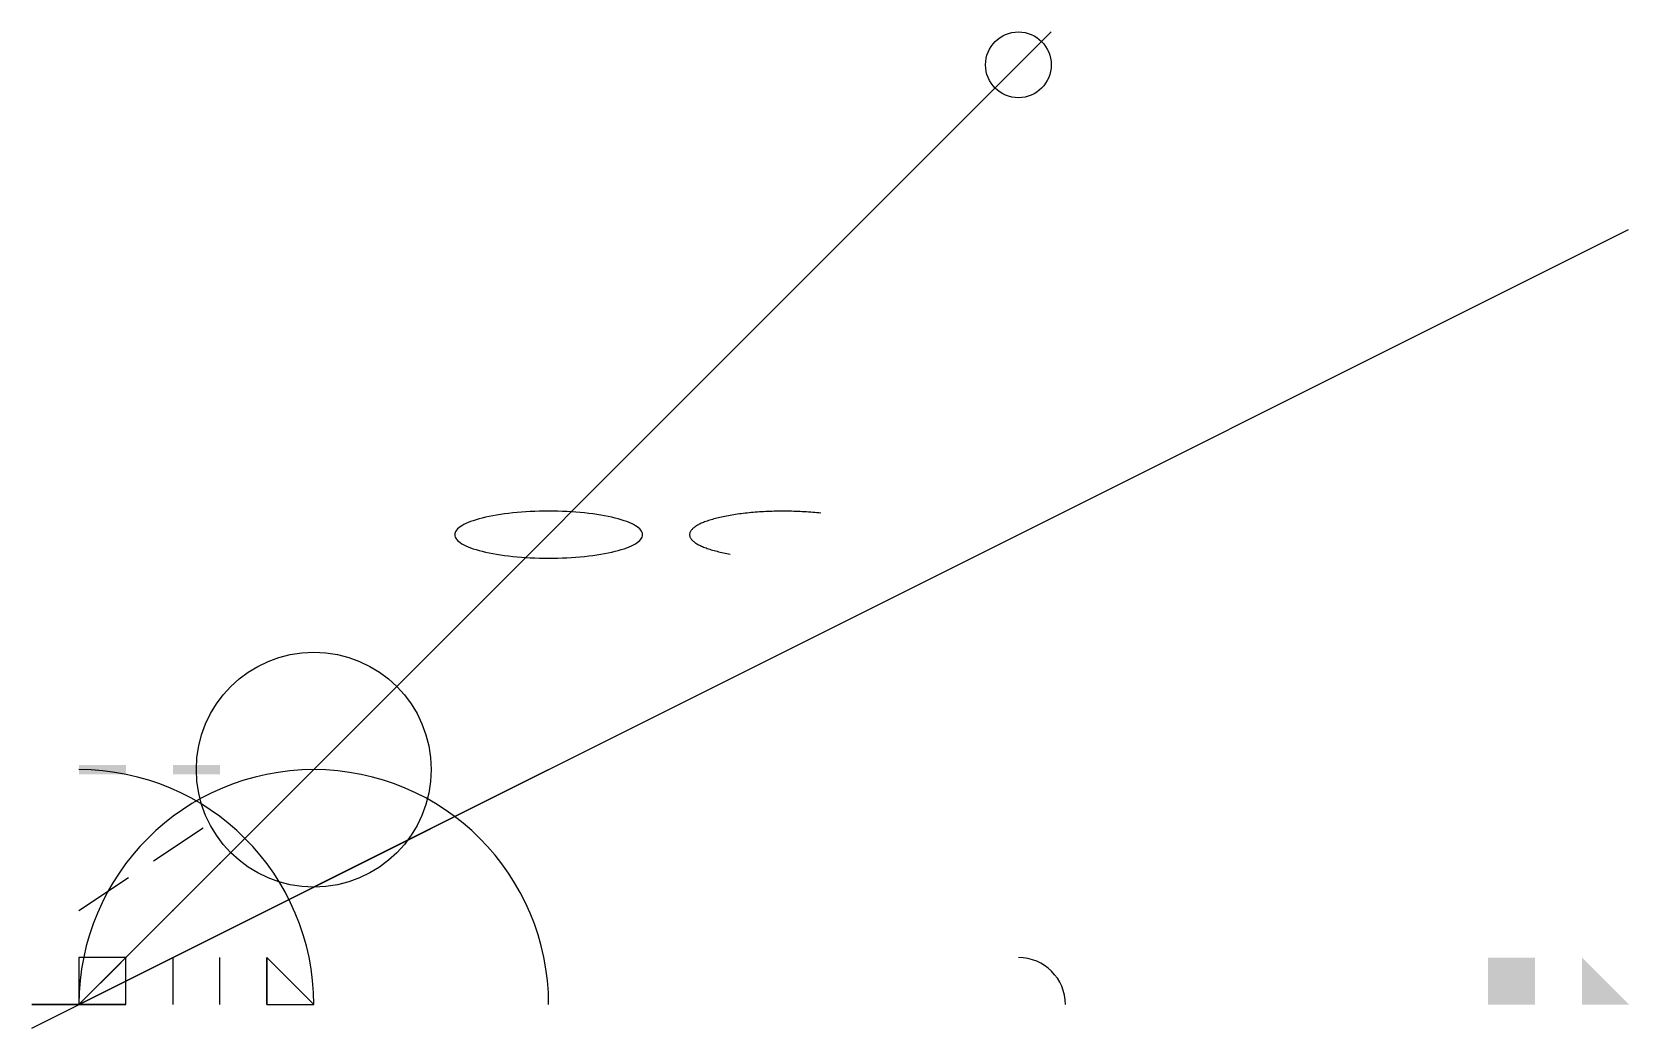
# Model space of a CAD drawing. Extents: x -10 to 330, y -5 to 207.
import ezdxf

# ---------------------------------------------------------------- set-up
doc = ezdxf.new("R2010")
doc.units = 0
doc.linetypes.add('DASHED', pattern=[19.05, 12.7, -6.35])
doc.layers.get('0').update_dxf_attribs({"linetype": 'CONTINUOUS'})
doc.layers.add('WALLS', color=3, linetype='CONTINUOUS')

msp = doc.modelspace()

# ---------------------------------------------------------------- linework, layer by layer
at = {"color": 1}
msp.add_line((0, 0), (207.0003, 207.0003), dxfattribs=at)
for p, q in [((-9.99995, -4.99998), (329.90582, 164.95291)), ((0, 0), (100, 50))]:
    msp.add_line(p, q)
at = {"color": 30, "linetype": 'DASHED'}
msp.add_line((0, 20), (30, 40), dxfattribs=at)
at = {"color": 1, "linetype": 'DASHED'}
msp.add_line((0, 0, 5), (10, 10, 5), dxfattribs=at)
at = {"extrusion": (0, 1, 0)}
msp.add_line((40, 0), (40, 10), dxfattribs=at)
for points in [[(120, 100, 0), (119.976, 100.245, 0), (119.904, 100.49, 0), (119.784, 100.734, 0), (119.616, 100.975, 0), (119.401, 101.215, 0), (119.139, 101.451, 0), (118.831, 101.684, 0), (118.478, 101.913, 0), (118.08, 102.138, 0), (117.638, 102.357, 0), (117.155, 102.571, 0), (116.629, 102.778, 0), (116.064, 102.978, 0), (115.46, 103.172, 0), (114.819, 103.358, 0), (114.142, 103.536, 0), (113.431, 103.705, 0), (112.688, 103.865, 0), (111.914, 104.016, 0), (111.111, 104.157, 0), (110.282, 104.289, 0), (109.428, 104.41, 0), (108.551, 104.52, 0), (107.654, 104.619, 0), (106.738, 104.708, 0), (105.806, 104.785, 0), (104.86, 104.85, 0), (103.902, 104.904, 0), (102.935, 104.946, 0), (101.96, 104.976, 0), (100.981, 104.994, 0), (100, 105, 0), (99.0186, 104.994, 0), (98.0397, 104.976, 0), (97.0654, 104.946, 0), (96.0982, 104.904, 0), (95.1404, 104.85, 0), (94.1943, 104.785, 0), (93.2622, 104.708, 0), (92.3463, 104.619, 0), (91.4489, 104.52, 0), (90.5721, 104.41, 0), (89.7179, 104.289, 0), (88.8886, 104.157, 0), (88.086, 104.016, 0), (87.3121, 103.865, 0), (86.5688, 103.705, 0), (85.8579, 103.536, 0), (85.181, 103.358, 0), (84.5398, 103.172, 0), (83.9358, 102.978, 0), (83.3706, 102.778, 0), (82.8454, 102.571, 0), (82.3616, 102.357, 0), (81.9202, 102.138, 0), (81.5224, 101.913, 0), (81.1691, 101.684, 0), (80.8612, 101.451, 0), (80.5994, 101.215, 0), (80.3843, 100.975, 0), (80.2165, 100.734, 0), (80.0963, 100.49, 0), (80.0241, 100.245, 0), (80, 100, 0), (80.0241, 99.7547, 0), (80.0963, 99.5099, 0), (80.2165, 99.2663, 0), (80.3843, 99.0245, 0), (80.5994, 98.7851, 0), (80.8612, 98.5486, 0), (81.1691, 98.3156, 0), (81.5224, 98.0866, 0), (81.9202, 97.8622, 0), (82.3616, 97.643, 0), (82.8454, 97.4295, 0), (83.3706, 97.2221, 0), (83.9358, 97.0215, 0), (84.5398, 96.828, 0), (85.181, 96.6422, 0), (85.8579, 96.4645, 0), (86.5688, 96.2952, 0), (87.3121, 96.1349, 0), (88.086, 95.984, 0), (88.8886, 95.8427, 0), (89.7179, 95.7114, 0), (90.5721, 95.5904, 0), (91.4489, 95.4801, 0), (92.3463, 95.3806, 0), (93.2622, 95.2923, 0), (94.1943, 95.2153, 0), (95.1404, 95.1498, 0), (96.0982, 95.0961, 0), (97.0654, 95.0541, 0), (98.0397, 95.0241, 0), (99.0186, 95.006, 0), (100, 95, 0), (100.981, 95.006, 0), (101.96, 95.0241, 0), (102.935, 95.0541, 0), (103.902, 95.0961, 0), (104.86, 95.1498, 0), (105.806, 95.2153, 0), (106.738, 95.2923, 0), (107.654, 95.3806, 0), (108.551, 95.4801, 0), (109.428, 95.5904, 0), (110.282, 95.7114, 0), (111.111, 95.8427, 0), (111.914, 95.984, 0), (112.688, 96.1349, 0), (113.431, 96.2952, 0), (114.142, 96.4645, 0), (114.819, 96.6422, 0), (115.46, 96.828, 0), (116.064, 97.0215, 0), (116.629, 97.2221, 0), (117.155, 97.4295, 0), (117.638, 97.643, 0), (118.08, 97.8622, 0), (118.478, 98.0866, 0), (118.831, 98.3156, 0), (119.139, 98.5486, 0), (119.401, 98.7851, 0), (119.616, 99.0245, 0), (119.784, 99.2663, 0), (119.904, 99.5099, 0), (119.976, 99.7547, 0), (120, 100, 0)], [(157.947, 104.588, 0), (157.522, 104.633, 0), (157.094, 104.675, 0), (156.661, 104.715, 0), (156.225, 104.752, 0), (155.785, 104.786, 0), (155.343, 104.818, 0), (154.898, 104.848, 0), (154.45, 104.875, 0), (153.999, 104.899, 0), (153.547, 104.921, 0), (153.093, 104.94, 0), (152.637, 104.956, 0), (152.18, 104.97, 0), (151.721, 104.981, 0), (151.262, 104.99, 0), (150.802, 104.996, 0), (150.341, 104.999, 0), (149.88, 105, 0), (149.42, 104.998, 0), (148.96, 104.993, 0), (148.5, 104.986, 0), (148.041, 104.976, 0), (147.583, 104.963, 0), (147.126, 104.948, 0), (146.671, 104.93, 0), (146.218, 104.91, 0), (145.767, 104.887, 0), (145.318, 104.861, 0), (144.871, 104.833, 0), (144.427, 104.802, 0), (143.986, 104.769, 0), (143.548, 104.733, 0), (143.114, 104.694, 0), (142.683, 104.653, 0), (142.257, 104.61, 0), (141.834, 104.564, 0), (141.416, 104.516, 0), (141.002, 104.465, 0), (140.593, 104.412, 0), (140.189, 104.357, 0), (139.79, 104.299, 0), (139.397, 104.239, 0), (139.009, 104.177, 0), (138.627, 104.113, 0), (138.251, 104.046, 0), (137.881, 103.978, 0), (137.518, 103.907, 0), (137.162, 103.834, 0), (136.812, 103.759, 0), (136.469, 103.682, 0), (136.133, 103.603, 0), (135.805, 103.522, 0), (135.484, 103.44, 0), (135.171, 103.355, 0), (134.866, 103.269, 0), (134.569, 103.181, 0), (134.28, 103.091, 0), (133.999, 103, 0), (133.727, 102.907, 0), (133.464, 102.812, 0), (133.209, 102.716, 0), (132.963, 102.619, 0), (132.727, 102.52, 0), (132.499, 102.42, 0), (132.281, 102.319, 0), (132.072, 102.216, 0), (131.872, 102.112, 0), (131.682, 102.007, 0), (131.502, 101.901, 0), (131.332, 101.794, 0), (131.172, 101.686, 0), (131.021, 101.577, 0), (130.881, 101.468, 0), (130.751, 101.357, 0), (130.631, 101.246, 0), (130.521, 101.134, 0), (130.422, 101.022, 0), (130.333, 100.909, 0), (130.255, 100.795, 0), (130.187, 100.681, 0), (130.129, 100.567, 0), (130.082, 100.453, 0), (130.046, 100.338, 0), (130.02, 100.223, 0), (130.005, 100.108, 0), (130, 99.9925, 0), (130.006, 99.8773, 0), (130.023, 99.7622, 0), (130.05, 99.6473, 0), (130.088, 99.5325, 0), (130.136, 99.418, 0), (130.195, 99.3037, 0), (130.264, 99.1899, 0), (130.344, 99.0765, 0), (130.434, 98.9635, 0), (130.535, 98.8511, 0), (130.646, 98.7394, 0), (130.767, 98.6283, 0), (130.899, 98.5179, 0), (131.04, 98.4083, 0), (131.192, 98.2995, 0), (131.354, 98.1917, 0), (131.525, 98.0848, 0), (131.707, 97.9789, 0), (131.898, 97.8741, 0), (132.098, 97.7705, 0), (132.309, 97.668, 0), (132.528, 97.5667, 0), (132.757, 97.4668, 0), (132.995, 97.3682, 0), (133.242, 97.2709, 0), (133.498, 97.1752, 0), (133.762, 97.0809, 0), (134.036, 96.9882, 0), (134.317, 96.8971, 0), (134.607, 96.8076, 0), (134.906, 96.7198, 0), (135.212, 96.6337, 0), (135.526, 96.5495, 0), (135.847, 96.4671, 0), (136.177, 96.3865, 0), (136.513, 96.3079, 0), (136.857, 96.2312, 0), (137.208, 96.1565, 0), (137.565, 96.0839, 0), (137.929, 96.0133, 0), (138.3, 95.9449, 0), (138.676, 95.8786, 0)], [(10, 0, 0), (9.98795, 0, 0.19627), (9.95185, 0, 0.39207), (9.89177, 0, 0.58692), (9.80785, 0, 0.78036), (9.70031, 0, 0.97192), (9.5694, 0, 1.16114), (9.41544, 0, 1.34756), (9.2388, 0, 1.53073), (9.03989, 0, 1.71022), (8.81921, 0, 1.88559), (8.57729, 0, 2.05641), (8.3147, 0, 2.22228), (8.03208, 0, 2.3828), (7.7301, 0, 2.53757), (7.40951, 0, 2.68624), (7.07107, 0, 2.82843), (6.71559, 0, 2.9638), (6.34393, 0, 3.09204), (5.95699, 0, 3.21283), (5.5557, 0, 3.32588), (5.14103, 0, 3.43091), (4.71397, 0, 3.52769), (4.27555, 0, 3.61596), (3.82683, 0, 3.69552), (3.3689, 0, 3.76618), (2.90285, 0, 3.82776), (2.4298, 0, 3.88013), (1.9509, 0, 3.92314), (1.4673, 0, 3.95671), (0.98017, 0, 3.98074), (0.49068, 0, 3.99518), (0, 0, 4), (-0.49068, 0, 3.99518), (-0.98017, 0, 3.98074), (-1.4673, 0, 3.95671), (-1.9509, 0, 3.92314), (-2.4298, 0, 3.88013), (-2.90285, 0, 3.82776), (-3.3689, 0, 3.76618), (-3.82683, 0, 3.69552), (-4.27555, 0, 3.61596), (-4.71397, 0, 3.52769), (-5.14103, 0, 3.43091), (-5.5557, 0, 3.32588), (-5.95699, 0, 3.21283), (-6.34393, 0, 3.09204), (-6.71559, 0, 2.9638), (-7.07107, 0, 2.82843), (-7.40951, 0, 2.68624), (-7.7301, 0, 2.53757), (-8.03208, 0, 2.3828), (-8.3147, 0, 2.22228), (-8.57729, 0, 2.05641), (-8.81921, 0, 1.88559), (-9.03989, 0, 1.71022), (-9.2388, 0, 1.53073), (-9.41544, 0, 1.34756), (-9.5694, 0, 1.16114), (-9.70031, 0, 0.97192), (-9.80785, 0, 0.78036), (-9.89177, 0, 0.58692), (-9.95185, 0, 0.39207), (-9.98795, 0, 0.19627), (-10, 0, 0), (-9.98795, 0, -0.19627), (-9.95185, 0, -0.39207), (-9.89177, 0, -0.58692), (-9.80785, 0, -0.78036), (-9.70031, 0, -0.97192), (-9.5694, 0, -1.16114), (-9.41544, 0, -1.34756), (-9.2388, 0, -1.53073), (-9.03989, 0, -1.71022), (-8.81921, 0, -1.88559), (-8.57729, 0, -2.05641), (-8.3147, 0, -2.22228), (-8.03208, 0, -2.3828), (-7.7301, 0, -2.53757), (-7.40951, 0, -2.68624), (-7.07107, 0, -2.82843), (-6.71559, 0, -2.9638), (-6.34393, 0, -3.09204), (-5.95699, 0, -3.21283), (-5.5557, 0, -3.32588), (-5.14103, 0, -3.43091), (-4.71397, 0, -3.52769), (-4.27555, 0, -3.61596), (-3.82683, 0, -3.69552), (-3.3689, 0, -3.76618), (-2.90285, 0, -3.82776), (-2.4298, 0, -3.88013), (-1.9509, 0, -3.92314), (-1.4673, 0, -3.95671), (-0.98017, 0, -3.98074), (-0.49068, 0, -3.99518), (0, 0, -4), (0.49068, 0, -3.99518), (0.98017, 0, -3.98074), (1.4673, 0, -3.95671), (1.9509, 0, -3.92314), (2.4298, 0, -3.88013), (2.90285, 0, -3.82776), (3.3689, 0, -3.76618), (3.82683, 0, -3.69552), (4.27555, 0, -3.61596), (4.71397, 0, -3.52769), (5.14103, 0, -3.43091), (5.5557, 0, -3.32588), (5.95699, 0, -3.21283), (6.34393, 0, -3.09204), (6.71559, 0, -2.9638), (7.07107, 0, -2.82843), (7.40951, 0, -2.68624), (7.7301, 0, -2.53757), (8.03208, 0, -2.3828), (8.3147, 0, -2.22228), (8.57729, 0, -2.05641), (8.81921, 0, -1.88559), (9.03989, 0, -1.71022), (9.2388, 0, -1.53073), (9.41544, 0, -1.34756), (9.5694, 0, -1.16114), (9.70031, 0, -0.97192), (9.80785, 0, -0.78036), (9.89177, 0, -0.58692), (9.95185, 0, -0.39207), (9.98795, 0, -0.19627), (10, 0, 0)]]:
    msp.add_polyline3d(points)
msp.add_circle((200, 200), 7)
at = {"extrusion": (0, -1, 2e-16)}
msp.add_circle((0, 0), 10, dxfattribs=at)
for centre, radius, end in [((50, 0), 50, 180), ((0, 0), 50, 90), ((200, 0), 10, 90)]:
    msp.add_arc(centre, radius, 0, end)
msp.add_arc((0, 0), 5, 0, 90, dxfattribs=at)
at = {"extrusion": (0, 1, 0)}
msp.add_point((30, 30), dxfattribs=at)
for p in [(20, 20, 3), (10, 10)]:
    msp.add_point(p)
for points in [[(300, 0), (310, 0), (300, 10), (310, 10)], [(320, 0), (330, 0), (320, 10)]]:
    msp.add_solid(points)
at = {"extrusion": (0, -1, 2e-16)}
msp.add_solid([(0, 0), (10, 0), (0, 10), (10, 10)], dxfattribs=at)
for points in [[(0, 49), (0, 51), (10, 49), (10, 51)], [(20, 49), (20, 51), (30, 49), (30, 51)]]:
    msp.add_trace(points)
for points in [[(0, 0), (10, 0, 1), (10, 10, 2), (0, 10, 3)], [(40, 0), (50, 0), (40, 10)]]:
    msp.add_3dface(points)
at = {"invisible_edges": 5}
msp.add_3dface([(20, 0), (30, 0), (30, 10), (20, 10)], dxfattribs=at)
at = {"layer": 'WALLS', "color": 30}
msp.add_circle((50, 50), 25, dxfattribs=at)

doc.saveas('drawing.dxf')
